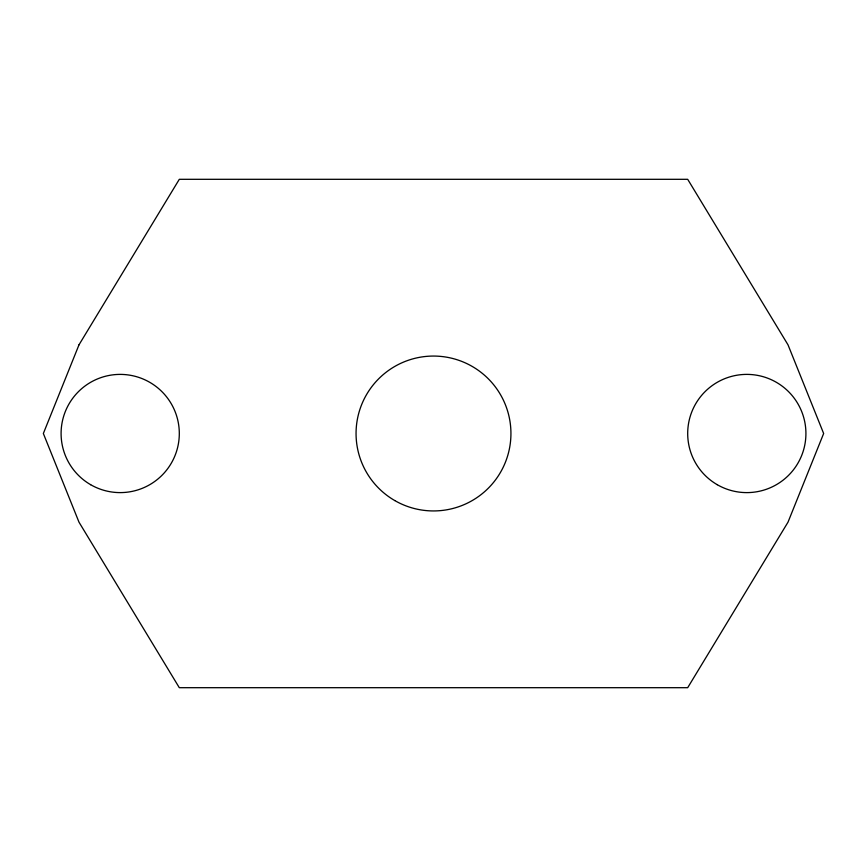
<?xml version="1.0" encoding="UTF-8"?>
<svg xmlns="http://www.w3.org/2000/svg" width="867" height="867" viewBox="0 0 867 867"><rect width="100%" height="100%" fill="white"/><g stroke="black" fill="none" stroke-linecap="round" stroke-linejoin="round"><path stroke-width="1.3" d="M78.995 344.828L43.35 433.5L78.995 522.172L179.306 687.694L687.694 687.694L788.005 522.172L823.65 433.5L788.005 344.828L687.694 179.306L179.306 179.306L78.995 344.828M717.247 484.696A59.119 59.119 0 0 0 805.92 433.5A59.119 59.119 0 0 0 717.247 382.304A59.119 59.119 0 0 0 717.247 484.696M394.778 500.562A77.434 77.434 0 0 0 510.934 433.5A77.434 77.434 0 0 0 394.778 366.438A77.434 77.434 0 0 0 394.778 500.562M90.645 484.696A59.119 59.119 0 0 0 179.306 433.5A59.119 59.119 0 0 0 90.645 382.304A59.119 59.119 0 0 0 90.645 484.696"/></g></svg>
